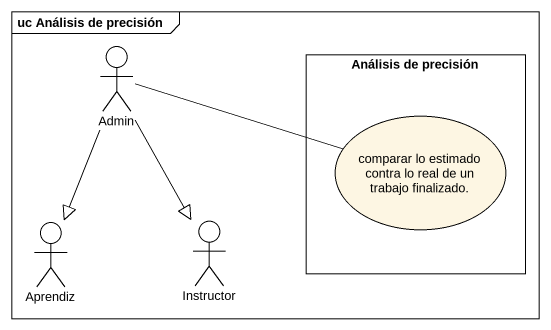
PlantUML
@startuml
mainframe uc Análisis de precisión
actor Admin
rectangle "Análisis de precisión" as Análisis_de_precisión {
  usecase "comparar lo estimado contra lo real de un trabajo finalizado." as comparar_lo_estimado_contra
}
actor Aprendiz
actor Instructor
Admin -right- comparar_lo_estimado_contra
Admin --|> Aprendiz
Admin --|> Instructor
@enduml
